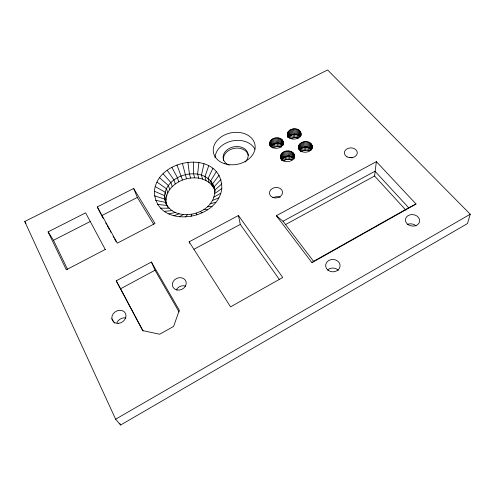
<?xml version="1.0" encoding="UTF-8"?>
<svg xmlns="http://www.w3.org/2000/svg" width="495" height="495" viewBox="0 0 495 495"><rect width="100%" height="100%" fill="white"/><g stroke="black" fill="none" stroke-linecap="round" stroke-linejoin="round"><path stroke-width="0.74" d="M221.81 188.527C222.243 149.014 157.286 157.274 154.409 191.243C155.176 229.717 217.979 221.537 221.81 188.527L214.576 193.681C211.606 218.147 165.336 224.099 164.557 195.655C166.827 171.295 210.592 164.018 214.978 190.903C205.617 166.159 160.225 179.704 166.722 205.66M214.576 193.681L214.644 190.21L213.995 186.869L220.956 179.407M298.417 147.454C298.497 140.19 311.757 139.423 312.333 146.798C311.652 153.586 299.568 154.304 298.417 147.454L298.516 148.995M287.341 134.479C287.515 127.469 300.434 126.609 301.003 133.805C300.255 140.351 288.486 141.162 287.341 134.479L287.515 136.521M280.665 158.32C278.543 149.193 295.979 148.116 294.581 157.688M269.67 143.587C269.88 136.527 282.93 135.574 283.369 142.931C282.589 149.509 270.697 150.424 269.67 143.587L269.911 145.604M405.851 210.115L374.573 176.01L376.361 161.636L276.334 215.727L311.949 262.659L416.035 204.02L376.361 161.636M198.879 162.502L197.623 174.116L198.724 178.181M204.02 163.74L201.459 175.057L202.529 179.128M470.25 214.217L467.466 223.561L120.607 425.032L115.638 419.203L24.75 221.5L327.622 69.968L470.25 214.217L115.638 419.203M208.742 165.689L204.973 176.536L206.019 180.607M191.107 216.358L191.843 214.267M212.906 168.3L208.067 178.516L209.088 182.581M281.352 160.318C283.406 155.733 290.503 154.842 293.813 158.518L293.696 153.537L294.104 158.901M211.656 185L210.647 180.941L216.395 171.518M311.732 149.651C308.775 145.883 302.105 146.291 299.456 150.22L299.11 144.806M210.647 180.941L212.72 186.355L212.646 183.75L219.106 175.249M300.521 136.094L300.23 131.305L300.273 136.416C297.167 133.155 291.072 133.693 288.511 137.369L288.053 131.911M283.029 144.447L282.645 140.388L282.874 145.431C279.793 142.077 273.648 142.696 271.068 146.378L270.437 140.982M185.198 216.989L187.494 214.725M221.871 183.874L214.644 190.21L215.139 192.221M311.949 262.659L313.552 261.341L408.684 207.758L416.035 204.02M179.394 216.779L183.212 214.576M292.044 156.457L292.322 159.978C289.315 158.858 285.801 159.242 283.109 160.999L282.837 158.196M300.576 151.854C303.256 150.109 306.752 149.744 309.759 150.833L309.598 147.269M213.778 197.177L220.77 193.229M276.334 215.727L283.01 221.246L374.969 171.239L408.684 207.758M285.522 224.582L374.573 176.01M116.226 280.844L120.594 288.777L155.022 270.233L151.402 262.016L116.226 280.844L142.69 330.592L159.656 334.243L173.59 326.453L179.314 310.278L151.402 262.016M194.015 249.245L240.285 224.39L238.454 215.498L189.139 241.826L189.61 243.243M105.243 249.461L66.324 269.781L48.089 231.883L85.616 212.85L105.367 249.69M48.089 231.883L53.485 240.261L90.245 221.488M100.999 214.31L97.28 206.935L133.662 188.484L137.338 197.437L101.673 215.647L103.146 218.307M212.275 200.605L218.759 197.845M298.565 135.222L298.745 138.093L294.791 137.505L290.856 138.476L290.577 134.894M281.191 143.463L281.537 147.015L277.584 146.415L273.624 147.386L273.221 143.847M173.863 215.74L179.128 213.815M210.097 203.847L215.832 202.232M168.776 213.914L175.36 212.473M207.3 206.817L212.064 206.248M164.284 211.359L172.031 210.585M160.529 208.166L169.222 208.228M203.971 209.416L207.566 209.775M157.596 204.435L167.025 205.468L167.718 207.424M155.578 200.283L165.497 202.387L166.425 205.004M154.508 195.841L164.668 199.083L166.06 203.024M154.409 191.243L164.557 195.655L165.949 199.609M200.209 211.569L202.461 212.695M155.269 186.615L165.157 192.19L166.543 196.162M157.051 182.086L166.456 188.799L167.824 192.784M159.693 177.785L168.393 185.576L169.742 189.573M163.109 173.825L170.924 182.599L172.248 186.609M283.01 221.246L313.552 261.341M238.454 215.498L282.744 277.491L230.552 306.869L189.139 241.826M240.285 224.39L279.353 279.477M167.211 170.305L173.968 179.951L175.261 183.979M24.75 221.5L25.981 223.307M111.876 318.792L114.568 323.117M133.662 188.484L155.028 223.474L117.34 243.15L97.28 206.935M137.338 197.437L153.667 224.272M155.022 270.233L179.097 311.961M105.72 222.954L106.456 224.285M107.192 225.615L109.395 229.6M110.131 230.93L110.868 232.26M113.07 236.245L113.807 237.575M114.543 238.899L116.016 241.56M171.864 167.322L177.439 177.711L178.701 181.745M120.594 288.777L143.105 331.068M53.485 240.261L67.568 269.428M196.125 213.203L196.917 214.917M119.957 423.627L120.607 425.032M176.963 164.953L182.469 179.97M186.467 178.701L182.352 163.245M190.581 177.971L189.418 173.906L187.902 162.255M194.702 177.792L193.57 173.726L193.458 162.007M212.646 183.75L213.636 187.797M280.51 156.791C281.544 164.216 295.063 162.731 294.407 155.244M282.874 145.431L282.039 139.67L282.552 145.084M293.813 158.518L293.071 152.788L293.479 158.159M269.732 142.696L270.134 146.062M269.992 141.824L270.548 146.539M271.05 140.203L271.681 145.598M271.142 145.982L271.31 147.399M300.273 136.416L299.611 130.6L299.945 136.069M271.823 139.503L272.442 144.905M272.071 144.491L272.479 148.03M272.733 138.903L273.339 144.311M273.747 138.427L274.341 143.835M274.49 143.352L274.88 146.891M275.833 143.018L276.21 146.563M274.836 138.08L275.424 143.494M275.975 137.876L276.556 143.29M277.132 137.82L277.701 143.234M277.212 142.863L277.584 146.415M278.586 142.888L278.951 146.433M280.813 154.972L281.278 159.557M280.56 155.875L280.869 158.932M278.27 137.913L278.827 143.333M281.816 158.994L281.958 160.399M281.259 154.106L281.791 159.458M279.929 143.092L280.281 146.638M279.359 138.155L279.904 143.569M280.374 138.532L280.906 143.952M281.878 153.302L282.404 158.66M282.336 144.002L282.472 145.425M282.657 152.584L283.177 157.942M281.271 139.046L281.797 144.46M283.078 141.193L283.394 144.571M283.573 151.971L284.081 157.336M283.932 156.828L284.266 160.343M285.219 156.321L285.541 159.835M284.6 151.482L285.095 156.847M285.708 151.13L286.197 156.5M286.58 155.981L286.896 159.501M286.871 150.925L287.341 156.296M288.047 150.87L288.511 156.241M287.985 155.826L288.288 159.347M287.626 132.74L288.028 137.511M289.21 150.969L289.662 156.34M287.836 136.162L287.948 137.523M289.389 155.857L289.686 159.378M287.391 133.607L287.607 136.7M289.439 135.531L289.668 138.396M288.659 131.144L289.105 136.601M290.324 151.216L291.041 159.588M291.357 151.612L291.784 156.989M289.414 130.457L289.853 135.915M293.226 157.02L293.387 159.13M292.279 152.144L292.7 157.515M290.305 129.869L290.738 135.333M291.827 134.399L292.099 137.987M291.308 129.393L291.728 134.863M293.158 134.071L293.424 137.66M292.397 129.053L292.805 134.522M294.148 154.366L294.377 157.429M293.529 128.849L293.925 134.324M294.68 128.793L295.063 134.263M294.531 133.916L294.791 137.505M295.911 133.941L296.159 137.523M295.818 128.879L296.196 134.355M298.448 146.551L298.584 148.58M296.913 129.115L297.489 137.721M297.928 129.486L298.281 134.962M298.683 145.66L298.949 149.719M299.673 135.03L299.809 137.183M300.397 149.014L300.533 151.148M298.832 129.987L299.178 135.457M299.71 144.014L300.05 149.434M300.477 143.309L300.812 148.729M300.935 132.938L301.102 135.667M301.381 142.702L301.703 148.129M300.675 132.097L300.88 135.512M301.511 147.646L301.721 151.204M302.779 147.145L302.983 150.703M302.396 142.22L302.711 147.646M303.497 141.873L303.8 147.3M304.134 146.811L304.326 150.369M305.533 146.656L305.718 150.214M304.648 141.663L304.939 147.095M305.823 141.607L306.102 147.046M306.987 141.706L307.253 147.139M306.931 146.681L307.11 150.239M308.1 141.947L308.354 147.386M308.336 147.597L308.472 150.449M309.14 142.331L309.387 147.77M310.81 148.531L310.903 150.666M310.074 142.851L310.309 148.29M311.708 148.97L311.51 144.218L311.435 149.273L310.872 143.488L311.101 148.921M312.252 145.901L312.388 148.154M311.98 145.035L312.116 148.426M229.166 165.181A12.647 9.69 -10.8 0 1 225.318 151.581A12.647 9.69 -10.8 0 1 243.392 148.042A12.647 9.69 -10.8 0 1 245.037 162.075M223.616 160.516A12.61 9.677 -10.8 0 1 234.048 148.395A12.61 9.677 -10.8 0 1 248.354 155.665M215.04 157.732A20.809 15.945 -10.8 0 1 232.167 140.945A20.809 15.945 -10.8 0 1 254.981 149.267M349.451 157.688A6.379 4.913 -0.2 0 1 352.199 157.794M273.76 197.554A6.46 5.222 -7 0 1 280.176 197.165M407.187 224.513A7.041 5.668 8.6 0 1 416.091 225.912M327.554 270.029A7.079 6.113 2.4 0 1 338.357 270.307M176.183 290.039A6.961 5.977 -23.1 0 1 185.65 286.16M116.907 322.864A7.264 6.126 -32.7 0 1 125.866 317.957M224.643 163.715A21.124 16.038 -10.9 0 0 255.135 146.087A21.124 16.038 -10.9 0 0 222.812 135.896A21.124 16.038 -10.9 0 0 224.643 163.715M347.082 156.884A6.497 4.956 -0.5 0 0 357.303 153.258A6.497 4.956 -0.5 0 0 348.115 148.333A6.497 4.956 -0.5 0 0 347.082 156.884M272.881 197.493A6.59 5.278 -7.1 0 0 282.577 192.264A6.59 5.278 -7.1 0 0 272.572 188.347A6.59 5.278 -7.1 0 0 272.881 197.493M408.239 224.718A7.184 5.736 8.1 0 0 419.661 221.42A7.184 5.736 8.1 0 0 409.767 214.904A7.184 5.736 8.1 0 0 408.239 224.718M328.154 270.295A7.227 6.194 1.9 0 0 339.972 266.861A7.227 6.194 1.9 0 0 330.487 259.77A7.227 6.194 1.9 0 0 328.154 270.295M177.117 289.965A7.109 6.051 -22.8 0 0 186.095 281.896A7.109 6.051 -22.8 0 0 174.636 279.737A7.109 6.051 -22.8 0 0 177.117 289.965M118.144 323.39A7.419 6.206 -32.1 0 0 125.39 313.248A7.419 6.206 -32.1 0 0 113.169 313.849A7.419 6.206 -32.1 0 0 118.144 323.39"/></g></svg>
